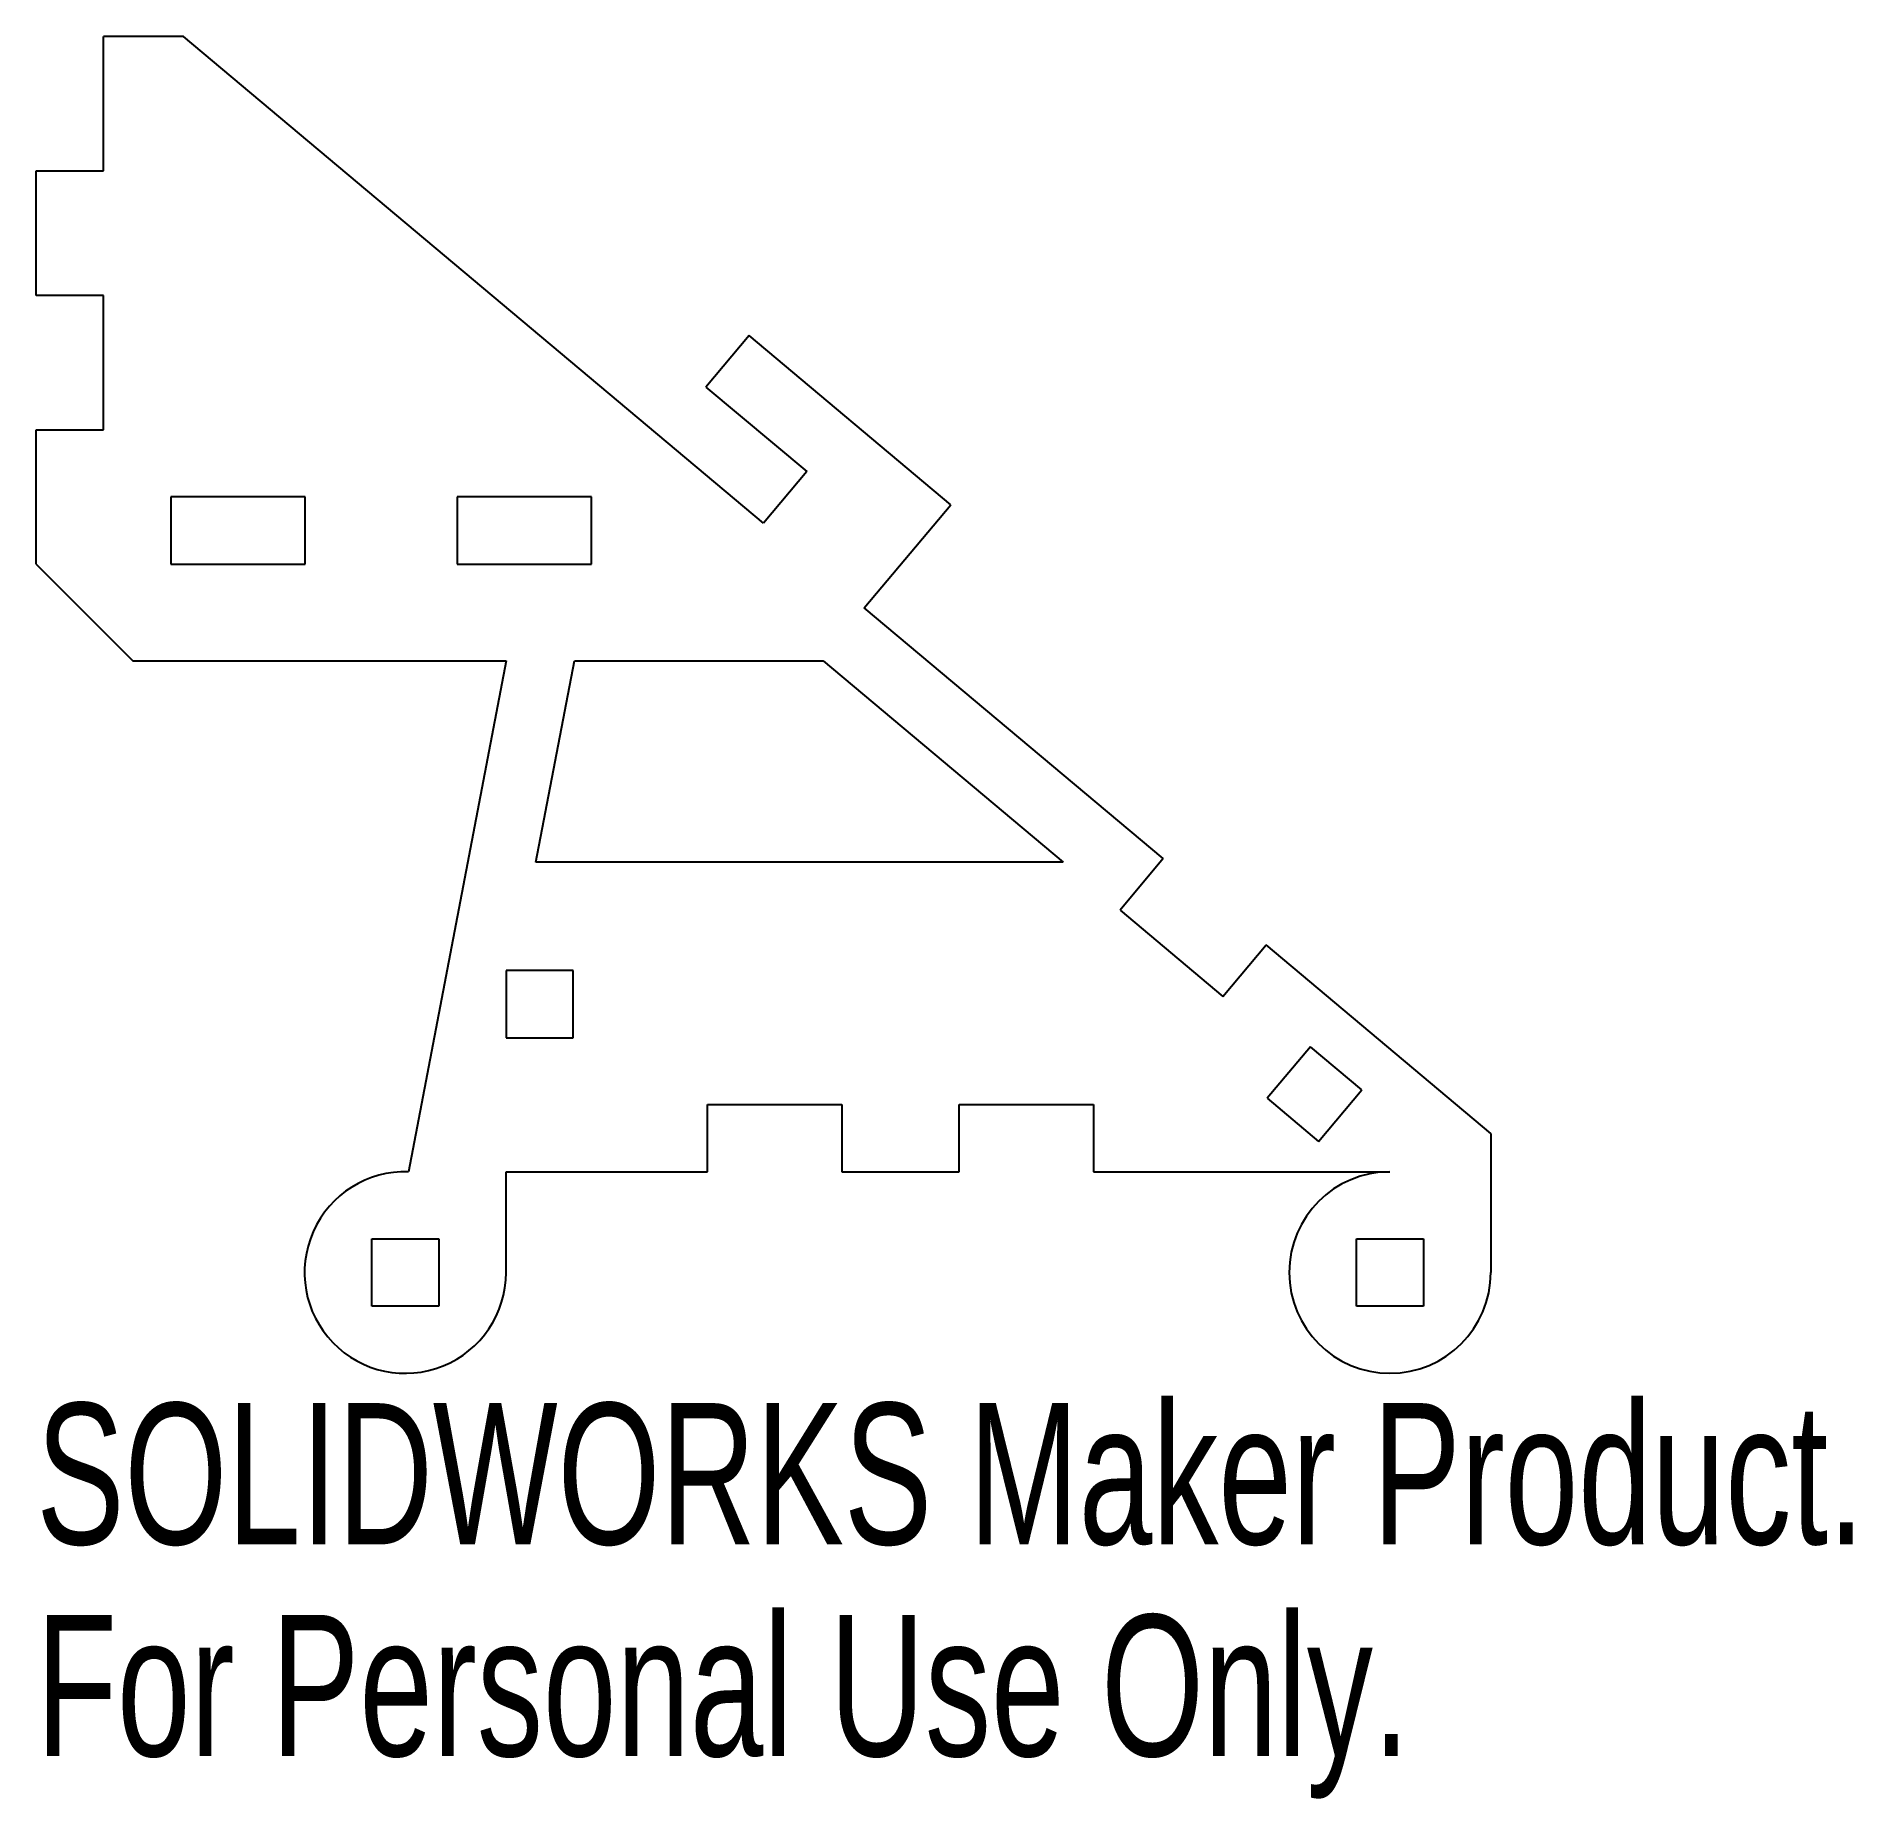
# Model space of a CAD drawing. Header units: millimetres. Extents: x -26.1 to 36.1, y -44.6 to 15.8.
import ezdxf

# ---------------------------------------------------------------- set-up
doc = ezdxf.new("R2010")
doc.units = ezdxf.units.MM
doc.styles.add('SLDTEXTSTYLE0', font='TXT', dxfattribs={"width": 0.7})

msp = doc.modelspace()

# ---------------------------------------------------------------- linework, layer by layer
at = {"color": 7, "linetype": 'Continuous', "lineweight": 25}
for p, q in [((-23.75, 11.17), (-23.75, 15.77)), ((-21.009, 15.77), (-23.75, 15.77)), ((-1.15, -0.894), (-21.009, 15.77)), ((-26.05, 6.9), (-26.05, 11.17)), ((-26.05, 11.17), (-23.75, 11.17)), ((-23.75, 6.9), (-26.05, 6.9)), ((-23.75, 2.3), (-23.75, 6.9)), ((-1.644, 5.526), (-3.122, 3.764)), ((5.258, -0.265), (-1.644, 5.526)), ((-3.122, 3.764), (0.328, 0.868)), ((-26.05, -2.3), (-26.05, 2.3)), ((-26.05, 2.3), (-23.75, 2.3)), ((0.328, 0.868), (-1.15, -0.894)), ((-16.85, 0), (-21.45, 0)), ((-21.45, 0), (-21.45, -2.3)), ((-16.85, -2.3), (-16.85, 0)), ((-7.042, 0), (-11.642, 0)), ((-11.642, 0), (-11.642, -2.3)), ((-7.042, -2.3), (-7.042, 0)), ((2.301, -3.789), (5.258, -0.265)), ((-26.05, -2.3), (-22.744, -5.606)), ((-21.45, -2.3), (-16.85, -2.3)), ((-11.642, -2.3), (-7.042, -2.3)), ((12.537, -12.378), (2.301, -3.789)), ((-22.744, -5.606), (-9.966, -5.606)), ((-9.966, -5.606), (-13.303, -23.102)), ((-8.941, -12.506), (-7.625, -5.606)), ((-7.625, -5.606), (0.887, -5.606)), ((0.887, -5.606), (9.11, -12.506)), ((12.537, -12.378), (11.058, -14.14)), ((9.11, -12.506), (-8.941, -12.506)), ((11.058, -14.14), (14.582, -17.097)), ((14.582, -17.097), (16.061, -15.335)), ((23.75, -21.787), (16.061, -15.335)), ((-9.966, -16.21), (-9.966, -18.51)), ((-7.666, -16.21), (-9.966, -16.21)), ((-7.666, -18.51), (-7.666, -16.21)), ((-9.966, -18.51), (-7.666, -18.51)), ((17.573, -18.823), (16.094, -20.585)), ((19.334, -20.301), (17.573, -18.823)), ((17.856, -22.063), (19.334, -20.301)), ((-3.066, -20.8), (1.534, -20.8)), ((-3.066, -23.1), (-3.066, -20.8)), ((1.534, -20.8), (1.534, -23.1)), ((5.55, -20.8), (10.15, -20.8)), ((5.55, -23.1), (5.55, -20.8)), ((10.15, -20.8), (10.15, -23.1)), ((16.094, -20.585), (17.856, -22.063)), ((23.75, -21.787), (23.75, -26.55)), ((-9.966, -23.1), (-3.066, -23.1)), ((-9.966, -26.55), (-9.966, -23.1)), ((1.534, -23.1), (5.55, -23.1)), ((10.15, -23.1), (20.3, -23.1)), ((-14.566, -25.4), (-12.266, -25.4)), ((-14.566, -27.7), (-14.566, -25.4)), ((-12.266, -25.4), (-12.266, -27.7)), ((19.15, -27.7), (19.15, -25.4)), ((19.15, -25.4), (21.45, -25.4)), ((21.45, -25.4), (21.45, -27.7)), ((-12.266, -27.7), (-14.566, -27.7)), ((21.45, -27.7), (19.15, -27.7))]:
    msp.add_line(p, q, dxfattribs=at)
for centre, start in [((-13.416, -26.55), 88.12626), ((20.3, -26.55), 90)]:
    msp.add_arc(centre, 3.45, start, 0, dxfattribs=at)

# ---------------------------------------------------------------- texts
at = {"color": 7, "linetype": 'Continuous', "char_height": 4.83362, "attachment_point": 1, "style": 'SLDTEXTSTYLE0'}
for s, insert in [('SOLIDWORKS Maker Product.', (-26.05, -31.02)), ('For Personal Use Only.', (-26.05, -38.27))]:
    msp.add_mtext(s, dxfattribs=dict(at, insert=insert))

doc.saveas('drawing.dxf')
